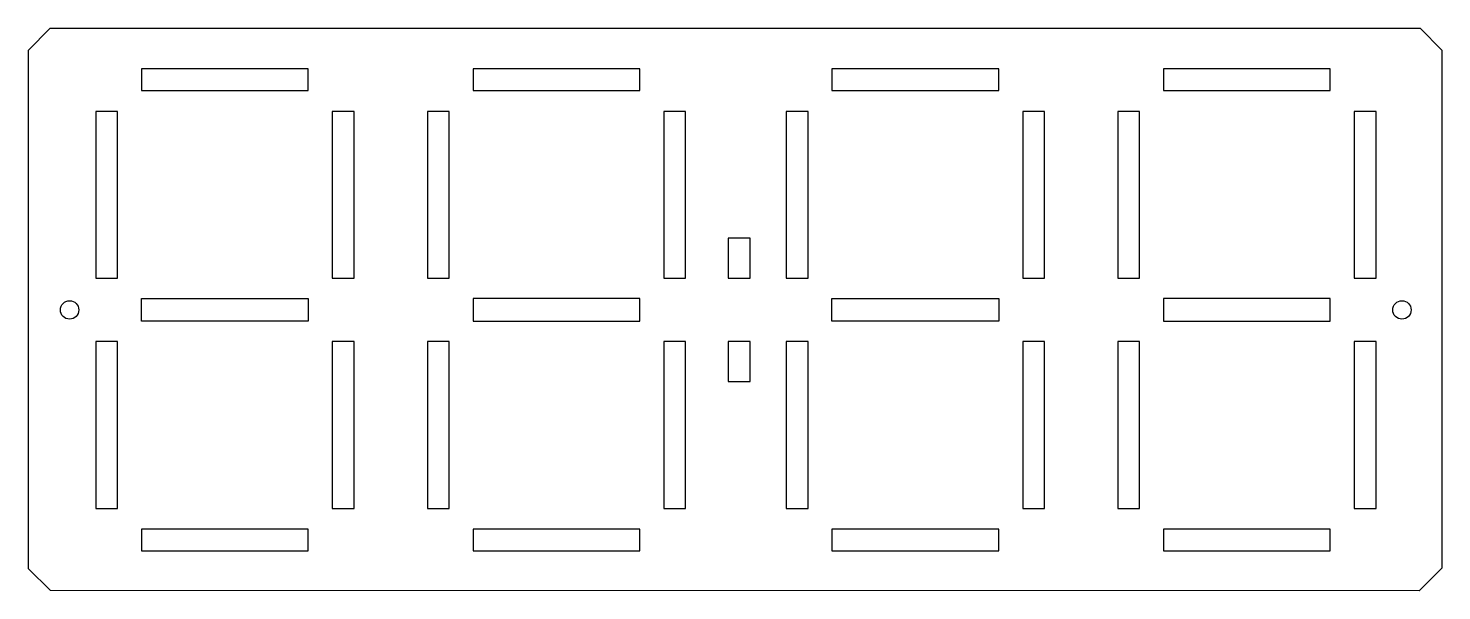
# Model space of a CAD drawing. Header units: millimetres. Extents: x 20 to 215, y 0 to 78.
import ezdxf

# ---------------------------------------------------------------- set-up
doc = ezdxf.new("R2010")
doc.units = ezdxf.units.MM
doc.layers.get('0').update_dxf_attribs({"linetype": 'CONTINUOUS'})

msp = doc.modelspace()

# ---------------------------------------------------------------- linework, layer by layer
for p, q in [((20.03, 74.49), (23.03, 77.56)), ((23.03, 77.56), (212.04, 77.56)), ((215.03, 74.57), (212.04, 77.56)), ((20.03, 74.49), (20.03, 3.05)), ((215.03, 74.57), (215.03, 3.13)), ((23.07, 0.02), (20.03, 3.05)), ((215.03, 3.13), (211.91, 0)), ((211.91, 0), (23.07, 0.02))]:
    msp.add_line(p, q)
for points in [[(35.66, 71.99), (35.66, 68.99), (58.66, 68.99), (58.66, 71.99)], [(81.41, 71.99), (81.41, 68.99), (104.41, 68.99), (104.41, 71.99)], [(153.91, 71.99), (130.91, 71.99), (130.91, 68.99), (153.91, 68.99)], [(176.66, 71.99), (176.66, 68.99), (199.66, 68.99), (199.66, 71.99)], [(29.35, 43.11), (32.35, 43.11), (32.35, 66.11), (29.35, 66.11)], [(61.97, 66.11), (61.97, 43.11), (64.97, 43.11), (64.97, 66.11)], [(78.1, 66.11), (75.1, 66.11), (75.1, 43.11), (78.1, 43.11)], [(110.72, 66.11), (107.72, 66.11), (107.72, 43.11), (110.72, 43.11)], [(124.6, 66.11), (124.6, 43.11), (127.6, 43.11), (127.6, 66.11)], [(160.22, 43.11), (160.22, 66.11), (157.22, 66.11), (157.22, 43.11)], [(170.35, 66.11), (170.35, 43.11), (173.35, 43.11), (173.35, 66.11)], [(202.97, 66.11), (202.97, 43.11), (205.97, 43.11), (205.97, 66.11)], [(119.6, 43.11), (119.6, 48.61), (116.6, 48.61), (116.6, 43.11)], [(35.66, 40.29), (58.66, 40.29), (58.66, 37.19), (35.66, 37.19)], [(81.41, 40.29), (81.41, 37.19), (104.41, 37.19), (104.41, 40.29)], [(153.91, 37.19), (130.91, 37.19), (130.91, 40.29), (153.91, 40.29)], [(199.66, 37.19), (199.66, 40.29), (176.66, 40.29), (176.66, 37.19)], [(29.35, 11.36), (32.35, 11.36), (32.35, 34.36), (29.35, 34.36)], [(64.97, 11.36), (64.97, 34.36), (61.97, 34.36), (61.97, 11.36)], [(75.1, 11.36), (78.1, 11.36), (78.1, 34.36), (75.1, 34.36)], [(110.72, 34.36), (107.72, 34.36), (107.72, 11.36), (110.72, 11.36)], [(116.6, 28.86), (119.6, 28.86), (119.6, 34.36), (116.6, 34.36)], [(127.6, 34.36), (124.6, 34.36), (124.6, 11.36), (127.6, 11.36)], [(157.22, 34.36), (157.22, 11.36), (160.22, 11.36), (160.22, 34.36)], [(173.35, 34.36), (170.35, 34.36), (170.35, 11.36), (173.35, 11.36)], [(205.97, 34.36), (202.97, 34.36), (202.97, 11.36), (205.97, 11.36)], [(35.66, 8.49), (35.66, 5.49), (58.66, 5.49), (58.66, 8.49)], [(81.41, 8.49), (81.41, 5.49), (104.41, 5.49), (104.41, 8.49)], [(153.91, 5.49), (153.91, 8.49), (130.91, 8.49), (130.91, 5.49)], [(176.66, 5.49), (199.66, 5.49), (199.66, 8.49), (176.66, 8.49)]]:
    msp.add_lwpolyline(points, close=True)
for centre in [(25.72, 38.73), (209.54, 38.73)]:
    msp.add_circle(centre, 1.27)

doc.saveas('drawing.dxf')
